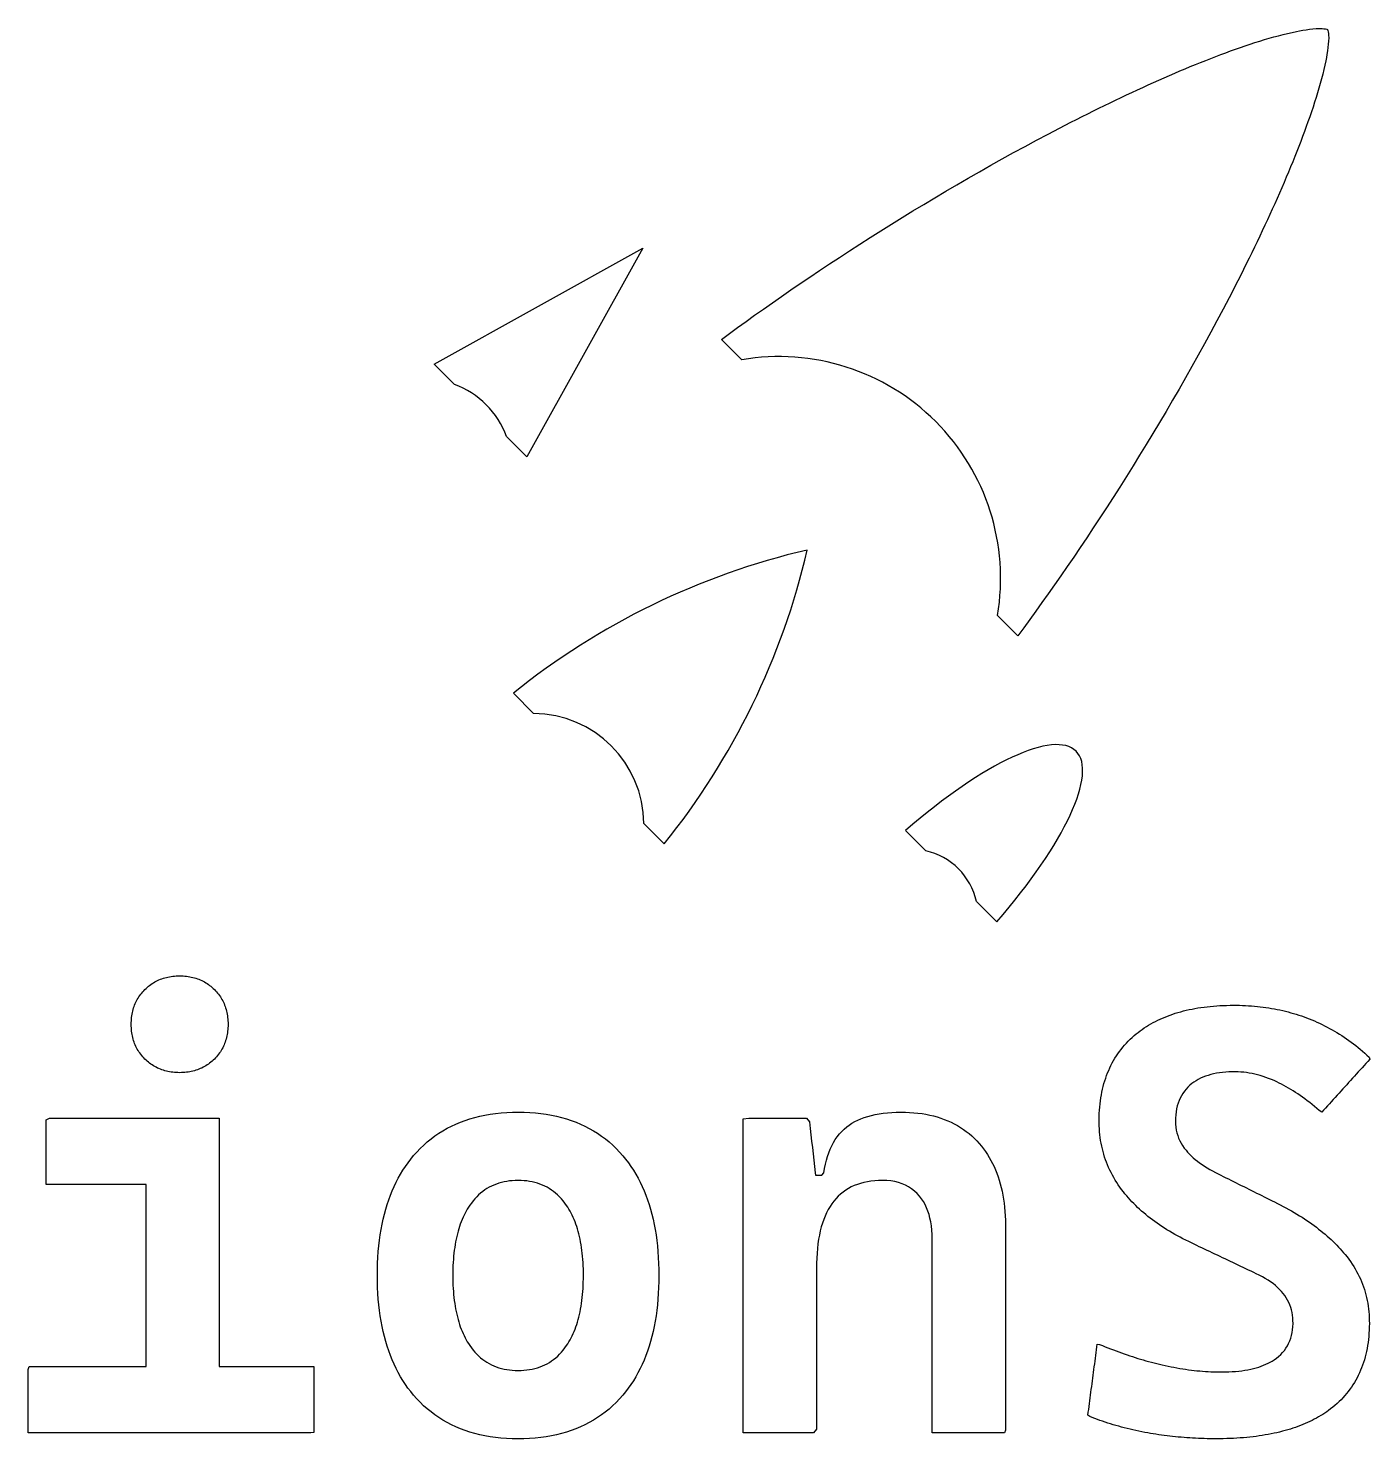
# Model space of a CAD drawing. Header units: millimetres. Extents: x 0 to 80, y 0 to 32.2.
# Drawn here: x 22.21 to 50.25, y 2.73 to 32.2 of the extents above; entities that cross this region are included whole.
import ezdxf

# ---------------------------------------------------------------- set-up
doc = ezdxf.new("R2010")
doc.units = ezdxf.units.MM
doc.layers.add('OUTLINE', color=7, linetype='Continuous')

msp = doc.modelspace()

# ---------------------------------------------------------------- linework, layer by layer
at = {"layer": 'OUTLINE'}
for p, q in [((30.694, 25.1855), (35.0584, 27.6102)), ((35.0584, 27.6102), (32.6338, 23.2458)), ((37.122, 25.2758), (36.6977, 25.7001)), ((31.1183, 24.7612), (30.694, 25.1855)), ((32.6338, 23.2458), (32.2095, 23.67)), ((42.8909, 19.5068), (42.4667, 19.9311)), ((32.7741, 17.8847), (32.3498, 18.3089)), ((35.4998, 15.1589), (35.0755, 15.5832)), ((40.968, 15.0142), (40.5437, 15.4385)), ((42.4513, 13.531), (42.027, 13.9552))]:
    msp.add_line(p, q, dxfattribs=at)
for points in [[(25.4485, 10.382), (25.4126, 10.3805), (25.3762, 10.38), (25.3397, 10.3805), (25.3039, 10.382), (25.2685, 10.3845), (25.2337, 10.3879), (25.1994, 10.3924), (25.1657, 10.3979), (25.1324, 10.4043), (25.0998, 10.4117), (25.0676, 10.4202), (25.0361, 10.4296), (25.005, 10.44), (24.9745, 10.4514), (24.9445, 10.4638), (24.9151, 10.4771), (24.8862, 10.4915), (24.8578, 10.5069), (24.83, 10.5232), (24.8027, 10.5406), (24.7759, 10.5589), (24.7497, 10.5782), (24.7241, 10.5985), (24.6989, 10.6198), (24.6743, 10.6421), (24.6503, 10.6654), (24.627, 10.6895), (24.6047, 10.7141), (24.5834, 10.7392), (24.563, 10.7649), (24.5437, 10.7911), (24.5254, 10.8178), (24.508, 10.8451), (24.4917, 10.8729), (24.4763, 10.9013), (24.4619, 10.9302), (24.4486, 10.9596), (24.4362, 10.9896), (24.4248, 11.0201), (24.4144, 11.0511), (24.405, 11.0827), (24.3965, 11.1149), (24.3891, 11.1475), (24.3826, 11.1807), (24.3772, 11.2145), (24.3727, 11.2488), (24.3693, 11.2836), (24.3668, 11.319), (24.3653, 11.3549), (24.3648, 11.3913), (24.3653, 11.4277), (24.3668, 11.4636), (24.3692, 11.499), (24.3727, 11.5338), (24.3772, 11.5681), (24.3826, 11.6019), (24.389, 11.6351), (24.3965, 11.6678), (24.4049, 11.6999), (24.4143, 11.7315), (24.4247, 11.7626), (24.4361, 11.7931), (24.4485, 11.823), (24.4619, 11.8525), (24.4762, 11.8814), (24.4916, 11.9098), (24.5079, 11.9376), (24.5253, 11.9649), (24.5436, 11.9916), (24.5629, 12.0178), (24.5832, 12.0435), (24.6045, 12.0686), (24.6268, 12.0932), (24.6501, 12.1173), (24.6742, 12.1405), (24.6988, 12.1628), (24.7239, 12.1841), (24.7496, 12.2044), (24.7758, 12.2238), (24.8025, 12.2421), (24.8298, 12.2594), (24.8577, 12.2758), (24.886, 12.2911), (24.9149, 12.3055), (24.9444, 12.3189), (24.9743, 12.3313), (25.0049, 12.3427), (25.0359, 12.3531), (25.0675, 12.3625), (25.0996, 12.3709), (25.1323, 12.3784), (25.1655, 12.3848), (25.1992, 12.3903), (25.2335, 12.3947), (25.2684, 12.3982), (25.3037, 12.4007), (25.3396, 12.4022), (25.376, 12.4027), (25.4125, 12.4022), (25.4484, 12.4007), (25.4838, 12.3982), (25.5186, 12.3947), (25.5529, 12.3903), (25.5866, 12.3848), (25.6198, 12.3784), (25.6525, 12.371), (25.6846, 12.3626), (25.7162, 12.3531), (25.7473, 12.3427), (25.7778, 12.3313), (25.8078, 12.319), (25.8372, 12.3056), (25.8661, 12.2912), (25.8945, 12.2759), (25.9223, 12.2595), (25.9496, 12.2422), (25.9764, 12.2239), (26.0026, 12.2045), (26.0282, 12.1842), (26.0534, 12.1629), (26.078, 12.1406), (26.102, 12.1173), (26.1253, 12.0933), (26.1476, 12.0687), (26.1689, 12.0436), (26.1892, 12.0179), (26.2085, 11.9917), (26.2269, 11.965), (26.2442, 11.9377), (26.2606, 11.9099), (26.2759, 11.8815), (26.2903, 11.8526), (26.3037, 11.8232), (26.3161, 11.7932), (26.3275, 11.7627), (26.3379, 11.7316), (26.3473, 11.7), (26.3557, 11.6679), (26.3631, 11.6352), (26.3696, 11.602), (26.375, 11.5683), (26.3795, 11.534), (26.383, 11.4992), (26.3854, 11.4638), (26.3869, 11.4279), (26.3874, 11.3914), (26.3869, 11.355), (26.3854, 11.3191), (26.383, 11.2837), (26.3795, 11.2489), (26.375, 11.2146), (26.3696, 11.1809), (26.3632, 11.1477), (26.3557, 11.115), (26.3473, 11.0829), (26.3379, 11.0513), (26.3275, 11.0202), (26.3161, 10.9897), (26.3037, 10.9597), (26.2903, 10.9303), (26.276, 10.9014), (26.2606, 10.873), (26.2442, 10.8452), (26.2269, 10.8179), (26.2086, 10.7912), (26.1892, 10.765), (26.1689, 10.7393), (26.1476, 10.7142), (26.1253, 10.6896), (26.102, 10.6655), (26.078, 10.6422), (26.0534, 10.6199), (26.0283, 10.5986), (26.0026, 10.5783), (25.9764, 10.559), (25.9497, 10.5406), (25.9224, 10.5233), (25.8946, 10.5069), (25.8662, 10.4915), (25.8373, 10.4772), (25.8079, 10.4638), (25.7779, 10.4514), (25.7474, 10.44), (25.7163, 10.4296), (25.6847, 10.4202), (25.6526, 10.4117), (25.6199, 10.4043), (25.5867, 10.3979), (25.553, 10.3924), (25.5187, 10.3879), (25.4839, 10.3845)], [(47.1839, 2.7314), (47.1103, 2.7303), (47.0358, 2.73), (46.9736, 2.7302), (46.9117, 2.7309), (46.85, 2.7319), (46.7885, 2.7334), (46.7272, 2.7353), (46.6662, 2.7377), (46.6054, 2.7405), (46.5448, 2.7437), (46.4844, 2.7473), (46.4243, 2.7513), (46.3644, 2.7558), (46.3047, 2.7607), (46.2452, 2.7661), (46.186, 2.7718), (46.127, 2.778), (46.0682, 2.7846), (46.0096, 2.7917), (45.9513, 2.7992), (45.8931, 2.807), (45.8352, 2.8154), (45.7776, 2.8241), (45.7201, 2.8333), (45.6629, 2.8429), (45.6059, 2.8529), (45.5435, 2.8644), (45.481, 2.8766), (45.4191, 2.8891), (45.3576, 2.9022), (45.2967, 2.9157), (45.2364, 2.9297), (45.1766, 2.9442), (45.1173, 2.9592), (45.0586, 2.9746), (45.0004, 2.9906), (44.9428, 3.0069), (44.8857, 3.0238), (44.8291, 3.0411), (44.7731, 3.059), (44.7177, 3.0773), (44.6627, 3.096), (44.6083, 3.1153), (44.5545, 3.135), (44.5012, 3.1552), (44.4484, 3.1758), (44.3962, 3.197), (44.3572, 3.2266), (44.365, 3.2859), (44.3728, 3.3453), (44.3806, 3.4046), (44.3884, 3.464), (44.3962, 3.5234), (44.404, 3.5827), (44.4118, 3.6421), (44.4197, 3.7014), (44.4275, 3.7608), (44.4353, 3.8201), (44.4431, 3.8795), (44.4509, 3.9388), (44.4587, 3.9982), (44.4665, 4.0576), (44.4744, 4.1169), (44.4822, 4.1763), (44.49, 4.2356), (44.4978, 4.295), (44.5056, 4.3543), (44.5134, 4.4137), (44.5212, 4.473), (44.529, 4.5324), (44.5369, 4.5918), (44.5447, 4.6511), (44.5525, 4.7105), (44.6009, 4.7017), (44.6586, 4.6776), (44.7162, 4.6541), (44.7738, 4.6311), (44.8312, 4.6085), (44.8885, 4.5865), (44.9458, 4.565), (45.003, 4.5439), (45.06, 4.5234), (45.117, 4.5034), (45.1739, 4.4838), (45.2307, 4.4648), (45.2874, 4.4463), (45.3441, 4.4282), (45.4006, 4.4107), (45.4571, 4.3937), (45.5134, 4.3772), (45.5697, 4.3611), (45.6259, 4.3456), (45.682, 4.3306), (45.738, 4.3161), (45.7939, 4.302), (45.8497, 4.2885), (45.9069, 4.2751), (45.9695, 4.2611), (46.0317, 4.2478), (46.0937, 4.2351), (46.1553, 4.2231), (46.2165, 4.2119), (46.2774, 4.2013), (46.338, 4.1914), (46.3982, 4.1823), (46.4581, 4.1738), (46.5177, 4.166), (46.5769, 4.1589), (46.6358, 4.1525), (46.6943, 4.1468), (46.7525, 4.1418), (46.8104, 4.1374), (46.8679, 4.1338), (46.9251, 4.1309), (46.9819, 4.1286), (47.0384, 4.1271), (47.0946, 4.1262), (47.1559, 4.1261), (47.2304, 4.1272), (47.303, 4.1296), (47.3737, 4.1334), (47.4426, 4.1386), (47.5095, 4.1451), (47.5746, 4.1531), (47.6377, 4.1624), (47.699, 4.173), (47.7584, 4.1851), (47.8159, 4.1985), (47.8715, 4.2133), (47.9252, 4.2294), (47.977, 4.2469), (48.027, 4.2658), (48.075, 4.2861), (48.1212, 4.3077), (48.1655, 4.3308), (48.2078, 4.3551), (48.2483, 4.3809), (48.2946, 4.4137), (48.3414, 4.4514), (48.3848, 4.4912), (48.4249, 4.5332), (48.4616, 4.5774), (48.4949, 4.6237), (48.5248, 4.6722), (48.5513, 4.7229), (48.5745, 4.7758), (48.5943, 4.8308), (48.6107, 4.888), (48.6237, 4.9474), (48.6333, 5.0089), (48.6396, 5.0726), (48.6425, 5.1385), (48.642, 5.2003), (48.6386, 5.258), (48.6321, 5.3145), (48.6226, 5.3697), (48.6102, 5.4237), (48.5947, 5.4764), (48.5762, 5.5278), (48.5547, 5.578), (48.5302, 5.6269), (48.5027, 5.6746), (48.4722, 5.721), (48.4386, 5.7662), (48.4021, 5.8101), (48.3626, 5.8527), (48.32, 5.8941), (48.2744, 5.9343), (48.2259, 5.9731), (48.1743, 6.0108), (48.1197, 6.0471), (48.0622, 6.0822), (48.0016, 6.1161), (47.938, 6.1487), (47.8743, 6.1789), (47.8202, 6.2046), (47.7661, 6.2303), (47.7121, 6.256), (47.658, 6.2817), (47.6039, 6.3074), (47.5498, 6.3331), (47.4958, 6.3588), (47.4417, 6.3845), (47.3876, 6.4102), (47.3335, 6.4359), (47.2795, 6.4616), (47.2254, 6.4873), (47.1713, 6.5129), (47.1172, 6.5386), (47.0632, 6.5643), (47.0091, 6.59), (46.955, 6.6157), (46.901, 6.6414), (46.8469, 6.6671), (46.7928, 6.6928), (46.7387, 6.7185), (46.6847, 6.7442), (46.6306, 6.7699), (46.5765, 6.7956), (46.5224, 6.8213), (46.4623, 6.8499), (46.4021, 6.8794), (46.3428, 6.9093), (46.2845, 6.9398), (46.227, 6.9706), (46.1706, 7.0019), (46.115, 7.0337), (46.0605, 7.0659), (46.0068, 7.0986), (45.9541, 7.1318), (45.9023, 7.1654), (45.8515, 7.1994), (45.8016, 7.2339), (45.7527, 7.2688), (45.7047, 7.3042), (45.6576, 7.3401), (45.6115, 7.3764), (45.5663, 7.4132), (45.5221, 7.4504), (45.4788, 7.4881), (45.4364, 7.5262), (45.395, 7.5648), (45.3545, 7.6038), (45.315, 7.6433), (45.2764, 7.6832), (45.2388, 7.7236), (45.202, 7.7645), (45.1663, 7.8058), (45.1314, 7.8475), (45.0976, 7.8897), (45.0611, 7.937), (45.0252, 7.9861), (44.9907, 8.0357), (44.9576, 8.0858), (44.926, 8.1365), (44.8958, 8.1877), (44.867, 8.2395), (44.8397, 8.2919), (44.8137, 8.3448), (44.7892, 8.3982), (44.7662, 8.4522), (44.7445, 8.5067), (44.7243, 8.5618), (44.7055, 8.6175), (44.6882, 8.6737), (44.6723, 8.7304), (44.6578, 8.7877), (44.6447, 8.8456), (44.6331, 8.904), (44.6228, 8.9629), (44.6141, 9.0224), (44.6067, 9.0825), (44.6008, 9.1431), (44.5963, 9.2042), (44.5932, 9.2659), (44.5916, 9.3282), (44.5914, 9.3931), (44.5925, 9.4615), (44.5949, 9.529), (44.5987, 9.5955), (44.6038, 9.6611), (44.6102, 9.7257), (44.6179, 9.7894), (44.627, 9.8522), (44.6374, 9.914), (44.6491, 9.9749), (44.6621, 10.0349), (44.6764, 10.0939), (44.6921, 10.152), (44.7091, 10.2091), (44.7274, 10.2653), (44.747, 10.3206), (44.7679, 10.3749), (44.7902, 10.4283), (44.8138, 10.4808), (44.8387, 10.5323), (44.8649, 10.5829), (44.8925, 10.6326), (44.9214, 10.6813), (44.9515, 10.7291), (44.9831, 10.7759), (45.0159, 10.8218), (45.0501, 10.8668), (45.0855, 10.9108), (45.1223, 10.9539), (45.1605, 10.9961), (45.1999, 11.0373), (45.2407, 11.0776), (45.2827, 11.117), (45.3262, 11.1554), (45.3662, 11.1891), (45.4072, 11.2218), (45.449, 11.2536), (45.4917, 11.2845), (45.5353, 11.3144), (45.5798, 11.3435), (45.6251, 11.3716), (45.6714, 11.3988), (45.7185, 11.4251), (45.7666, 11.4505), (45.8155, 11.4749), (45.8653, 11.4985), (45.916, 11.5211), (45.9675, 11.5428), (46.02, 11.5636), (46.0733, 11.5834), (46.1276, 11.6024), (46.1827, 11.6204), (46.2387, 11.6375), (46.2956, 11.6537), (46.3534, 11.669), (46.412, 11.6833), (46.4716, 11.6968), (46.532, 11.7093), (46.5934, 11.7209), (46.6556, 11.7316), (46.7187, 11.7413), (46.7827, 11.7502), (46.8475, 11.7581), (46.9133, 11.7651), (46.9799, 11.7712), (47.0475, 11.7764), (47.1159, 11.7806), (47.1852, 11.784), (47.2554, 11.7864), (47.3265, 11.7879), (47.3984, 11.7885), (47.4631, 11.7882), (47.5262, 11.7871), (47.589, 11.7852), (47.6513, 11.7826), (47.7133, 11.7792), (47.7749, 11.775), (47.8361, 11.77), (47.897, 11.7642), (47.9574, 11.7576), (48.0175, 11.7502), (48.0772, 11.7421), (48.1365, 11.7332), (48.1955, 11.7235), (48.254, 11.713), (48.3122, 11.7017), (48.37, 11.6896), (48.4275, 11.6768), (48.4845, 11.6631), (48.5412, 11.6487), (48.5975, 11.6335), (48.6534, 11.6175), (48.7089, 11.6007), (48.764, 11.5832), (48.8188, 11.5648), (48.8732, 11.5457), (48.9272, 11.5258), (48.9812, 11.5049), (49.0356, 11.4829), (49.0897, 11.4601), (49.1434, 11.4365), (49.1968, 11.412), (49.2497, 11.3867), (49.3024, 11.3605), (49.3546, 11.3335), (49.4065, 11.3057), (49.4581, 11.277), (49.5093, 11.2475), (49.5601, 11.2171), (49.6106, 11.186), (49.6607, 11.1539), (49.7104, 11.1211), (49.7598, 11.0874), (49.8088, 11.0528), (49.8575, 11.0175), (49.9058, 10.9813), (49.9538, 10.9442), (50.0014, 10.9063), (50.0486, 10.8676), (50.0955, 10.8281), (50.142, 10.7877), (50.1882, 10.7464), (50.234, 10.7044), (50.2468, 10.661), (50.2066, 10.6167), (50.1664, 10.5723), (50.1262, 10.528), (50.0859, 10.4836), (50.0457, 10.4392), (50.0055, 10.3949), (49.9653, 10.3505), (49.9251, 10.3062), (49.8849, 10.2618), (49.8447, 10.2175), (49.8045, 10.1731), (49.7642, 10.1288), (49.724, 10.0844), (49.6838, 10.0401), (49.6436, 9.9957), (49.6034, 9.9514), (49.5632, 9.907), (49.523, 9.8627), (49.4828, 9.8183), (49.4426, 9.774), (49.4023, 9.7296), (49.3621, 9.6853), (49.3219, 9.6409), (49.2817, 9.5965), (49.2415, 9.5522), (49.1917, 9.5895), (49.1412, 9.6326), (49.0909, 9.6745), (49.0407, 9.7153), (48.9907, 9.7549), (48.9409, 9.7933), (48.8912, 9.8306), (48.8416, 9.8667), (48.7923, 9.9016), (48.743, 9.9353), (48.694, 9.9679), (48.6451, 9.9993), (48.5963, 10.0295), (48.5477, 10.0586), (48.4993, 10.0865), (48.451, 10.1132), (48.4029, 10.1387), (48.3549, 10.1631), (48.3063, 10.1867), (48.2484, 10.2133), (48.1905, 10.238), (48.1326, 10.261), (48.0747, 10.2823), (48.0169, 10.3017), (47.9591, 10.3194), (47.9013, 10.3353), (47.8436, 10.3494), (47.7859, 10.3618), (47.7282, 10.3723), (47.6705, 10.3811), (47.6129, 10.3881), (47.5552, 10.3934), (47.4977, 10.3968), (47.4401, 10.3985), (47.3746, 10.3984), (47.3041, 10.3962), (47.2357, 10.392), (47.1693, 10.3858), (47.1049, 10.3775), (47.0425, 10.3672), (46.9821, 10.3549), (46.9238, 10.3405), (46.8674, 10.324), (46.8131, 10.3055), (46.7608, 10.285), (46.7106, 10.2625), (46.6623, 10.2379), (46.6161, 10.2112), (46.5719, 10.1825), (46.5297, 10.1518), (46.4874, 10.1171), (46.4455, 10.0782), (46.4068, 10.037), (46.3713, 9.9934), (46.3388, 9.9476), (46.3095, 9.8994), (46.2833, 9.849), (46.2602, 9.7962), (46.2402, 9.7411), (46.2233, 9.6837), (46.2096, 9.624), (46.199, 9.562), (46.1915, 9.4977), (46.1871, 9.4311), (46.1858, 9.3628), (46.1879, 9.3009), (46.1937, 9.2404), (46.203, 9.1813), (46.2159, 9.1235), (46.2323, 9.0671), (46.2524, 9.012), (46.276, 8.9583), (46.3033, 8.9059), (46.3341, 8.855), (46.3685, 8.8054), (46.4064, 8.7572), (46.4405, 8.718), (46.4768, 8.6793), (46.5154, 8.6413), (46.5561, 8.6039), (46.599, 8.567), (46.6441, 8.5308), (46.6914, 8.4951), (46.7409, 8.46), (46.7926, 8.4256), (46.8465, 8.3917), (46.9026, 8.3584), (46.9608, 8.3257), (47.0213, 8.2936), (47.0777, 8.2653), (47.1313, 8.2386), (47.1849, 8.2119), (47.2385, 8.1853), (47.2921, 8.1586), (47.3457, 8.1319), (47.3993, 8.1053), (47.4529, 8.0786), (47.5065, 8.0519), (47.5601, 8.0252), (47.6137, 7.9986), (47.6673, 7.9719), (47.7209, 7.9452), (47.7745, 7.9186), (47.8281, 7.8919), (47.8817, 7.8652), (47.9353, 7.8386), (47.9889, 7.8119), (48.0425, 7.7852), (48.0961, 7.7585), (48.1497, 7.7319), (48.2033, 7.7052), (48.2569, 7.6785), (48.3156, 7.6492), (48.3766, 7.618), (48.4367, 7.5865), (48.4958, 7.5547), (48.554, 7.5226), (48.6112, 7.4901), (48.6675, 7.4574), (48.7228, 7.4243), (48.7772, 7.391), (48.8306, 7.3573), (48.8831, 7.3233), (48.9346, 7.289), (48.9851, 7.2543), (49.0348, 7.2194), (49.0834, 7.1842), (49.1312, 7.1486), (49.178, 7.1127), (49.2238, 7.0766), (49.2687, 7.0401), (49.3126, 7.0033), (49.3556, 6.9661), (49.3976, 6.9287), (49.4387, 6.891), (49.4788, 6.8529), (49.518, 6.8145), (49.5563, 6.7759), (49.5936, 6.7369), (49.6299, 6.6976), (49.6653, 6.6579), (49.6997, 6.618), (49.7335, 6.5774), (49.772, 6.5292), (49.8089, 6.4804), (49.8442, 6.431), (49.8781, 6.381), (49.9104, 6.3305), (49.9412, 6.2794), (49.9705, 6.2278), (49.9982, 6.1756), (50.0245, 6.1228), (50.0492, 6.0694), (50.0724, 6.0155), (50.094, 5.961), (50.1142, 5.9059), (50.1328, 5.8503), (50.1499, 5.7941), (50.1654, 5.7373), (50.1795, 5.6799), (50.192, 5.622), (50.203, 5.5635), (50.2124, 5.5045), (50.2204, 5.4449), (50.2268, 5.3847), (50.2317, 5.3239), (50.2351, 5.2625), (50.2369, 5.2006), (50.2373, 5.1364), (50.2362, 5.0683), (50.2337, 5.0011), (50.2299, 4.9348), (50.2247, 4.8695), (50.2181, 4.8052), (50.2101, 4.7418), (50.2007, 4.6793), (50.19, 4.6178), (50.1779, 4.5573), (50.1644, 4.4977), (50.1495, 4.4391), (50.1333, 4.3815), (50.1156, 4.3248), (50.0966, 4.269), (50.0762, 4.2142), (50.0544, 4.1604), (50.0313, 4.1075), (50.0067, 4.0555), (49.9808, 4.0046), (49.9535, 3.9545), (49.9249, 3.9055), (49.8948, 3.8573), (49.8634, 3.8102), (49.8306, 3.764), (49.7964, 3.7187), (49.7608, 3.6744), (49.7239, 3.6311), (49.6855, 3.5887), (49.6458, 3.5473), (49.6047, 3.5068), (49.5623, 3.4673), (49.5184, 3.4287), (49.4732, 3.3911), (49.4266, 3.3544), (49.3864, 3.3244), (49.3462, 3.2957), (49.3052, 3.2678), (49.2634, 3.2406), (49.2206, 3.214), (49.177, 3.1882), (49.1326, 3.1631), (49.0873, 3.1387), (49.0411, 3.115), (48.9941, 3.0921), (48.9462, 3.0698), (48.8975, 3.0482), (48.8479, 3.0274), (48.7974, 3.0072), (48.7461, 2.9878), (48.6939, 2.969), (48.6409, 2.951), (48.587, 2.9337), (48.5322, 2.917), (48.4766, 2.9011), (48.4202, 2.8859), (48.3628, 2.8714), (48.3046, 2.8576), (48.2456, 2.8446), (48.1857, 2.8322), (48.1249, 2.8205), (48.0633, 2.8096), (48.0008, 2.7993), (47.9374, 2.7898), (47.8732, 2.7809), (47.8082, 2.7728), (47.7423, 2.7654), (47.6755, 2.7586), (47.6078, 2.7526), (47.5393, 2.7473), (47.47, 2.7427), (47.3997, 2.7388), (47.3287, 2.7357), (47.2567, 2.7332)], [(32.5712, 2.7317), (32.4492, 2.73), (32.3276, 2.7317), (32.2084, 2.7369), (32.0916, 2.7456), (31.9772, 2.7577), (31.8653, 2.7732), (31.7557, 2.7922), (31.6486, 2.8147), (31.5439, 2.8406), (31.4416, 2.87), (31.3417, 2.9029), (31.2442, 2.9392), (31.1491, 2.9789), (31.0565, 3.0222), (30.9662, 3.0688), (30.8784, 3.119), (30.793, 3.1726), (30.71, 3.2296), (30.6294, 3.2901), (30.5512, 3.3541), (30.4754, 3.4215), (30.4021, 3.4924), (30.3312, 3.5667), (30.2644, 3.6424), (30.2051, 3.7149), (30.1482, 3.7897), (30.0937, 3.8668), (30.0417, 3.9463), (29.992, 4.028), (29.9448, 4.112), (29.9, 4.1983), (29.8577, 4.2869), (29.8177, 4.3778), (29.7802, 4.471), (29.7451, 4.5665), (29.7124, 4.6643), (29.6822, 4.7644), (29.6544, 4.8668), (29.629, 4.9714), (29.606, 5.0784), (29.5854, 5.1877), (29.5673, 5.2993), (29.5516, 5.4131), (29.5383, 5.5293), (29.5274, 5.6478), (29.519, 5.7685), (29.513, 5.8916), (29.5094, 6.0169), (29.5082, 6.1446), (29.5095, 6.2725), (29.5131, 6.3981), (29.5192, 6.5213), (29.5277, 6.6422), (29.5386, 6.7609), (29.552, 6.8772), (29.5677, 6.9911), (29.5859, 7.1028), (29.6065, 7.2121), (29.6295, 7.3191), (29.6549, 7.4238), (29.6827, 7.5262), (29.713, 7.6263), (29.7457, 7.724), (29.7808, 7.8194), (29.8183, 7.9125), (29.8582, 8.0033), (29.9005, 8.0917), (29.9453, 8.1778), (29.9925, 8.2616), (30.0421, 8.3431), (30.0941, 8.4223), (30.1485, 8.4991), (30.2054, 8.5737), (30.2646, 8.6459), (30.3314, 8.7213), (30.4024, 8.7954), (30.4758, 8.8661), (30.5516, 8.9333), (30.6298, 8.997), (30.7105, 9.0574), (30.7936, 9.1142), (30.8791, 9.1676), (30.967, 9.2176), (31.0573, 9.2641), (31.15, 9.3072), (31.2452, 9.3468), (31.3428, 9.383), (31.4427, 9.4157), (31.5452, 9.4449), (31.65, 9.4707), (31.7572, 9.4931), (31.8669, 9.512), (31.9789, 9.5275), (32.0934, 9.5395), (32.2103, 9.5481), (32.3296, 9.5532), (32.4514, 9.5548), (32.5734, 9.5531), (32.693, 9.5478), (32.8101, 9.5392), (32.9248, 9.5271), (33.037, 9.5115), (33.1468, 9.4925), (33.2541, 9.4701), (33.359, 9.4442), (33.4614, 9.4149), (33.5614, 9.3822), (33.659, 9.346), (33.7541, 9.3064), (33.8468, 9.2633), (33.937, 9.2168), (34.0248, 9.1668), (34.1101, 9.1134), (34.193, 9.0566), (34.2734, 8.9963), (34.3514, 8.9326), (34.4269, 8.8655), (34.5, 8.7949), (34.5707, 8.7208), (34.637, 8.6455), (34.6961, 8.5732), (34.7527, 8.4986), (34.8069, 8.4217), (34.8587, 8.3425), (34.9081, 8.261), (34.9551, 8.1771), (34.9997, 8.0909), (35.0419, 8.0024), (35.0816, 7.9116), (35.119, 7.8184), (35.1539, 7.7229), (35.1865, 7.6251), (35.2166, 7.525), (35.2443, 7.4225), (35.2696, 7.3178), (35.2925, 7.2107), (35.313, 7.1013), (35.331, 6.9895), (35.3467, 6.8755), (35.3599, 6.7591), (35.3708, 6.6404), (35.3792, 6.5193), (35.3852, 6.396), (35.3888, 6.2703), (35.3901, 6.1423), (35.3888, 6.0146), (35.3852, 5.8892), (35.3792, 5.7662), (35.3707, 5.6454), (35.3598, 5.5269), (35.3466, 5.4108), (35.3308, 5.2969), (35.3127, 5.1853), (35.2922, 5.076), (35.2692, 4.969), (35.2439, 4.8644), (35.2161, 4.762), (35.1859, 4.6619), (35.1533, 4.5641), (35.1182, 4.4686), (35.0808, 4.3755), (35.0409, 4.2846), (34.9987, 4.196), (34.954, 4.1097), (34.9069, 4.0257), (34.8573, 3.944), (34.8054, 3.8646), (34.751, 3.7875), (34.6943, 3.7127), (34.6351, 3.6402), (34.5684, 3.5645), (34.4977, 3.4904), (34.4246, 3.4197), (34.349, 3.3524), (34.271, 3.2886), (34.1906, 3.2283), (34.1077, 3.1714), (34.0224, 3.1179), (33.9346, 3.0679), (33.8444, 3.0214), (33.7517, 2.9783), (33.6566, 2.9386), (33.559, 2.9024), (33.459, 2.8697), (33.3566, 2.8403), (33.2517, 2.8145), (33.1444, 2.7921), (33.0347, 2.7731), (32.9225, 2.7576), (32.8078, 2.7455), (32.6907, 2.7369)], [(38.6847, 6.0092), (38.6847, 5.8752), (38.6847, 5.7413), (38.6847, 5.6074), (38.6847, 5.4734), (38.6847, 5.3395), (38.6847, 5.2056), (38.6847, 5.0717), (38.6847, 4.9377), (38.6847, 4.8038), (38.6847, 4.6699), (38.6847, 4.5359), (38.6847, 4.402), (38.6847, 4.2681), (38.6847, 4.1341), (38.6847, 4.0002), (38.6847, 3.8663), (38.6847, 3.7323), (38.6847, 3.5984), (38.6847, 3.4645), (38.6847, 3.3305), (38.6847, 3.1966), (38.6847, 3.0627), (38.6847, 2.9287), (38.6254, 2.8541), (38.4914, 2.8541), (38.3575, 2.8541), (38.2236, 2.8541), (38.0896, 2.8541), (37.9557, 2.8541), (37.8218, 2.8541), (37.6878, 2.8541), (37.5539, 2.8541), (37.42, 2.8541), (37.286, 2.8541), (37.1521, 2.8541), (37.1521, 2.988), (37.1521, 3.122), (37.1521, 3.2559), (37.1521, 3.3898), (37.1521, 3.5237), (37.1521, 3.6577), (37.1521, 3.7916), (37.1521, 3.9255), (37.1521, 4.0595), (37.1521, 4.1934), (37.1521, 4.3273), (37.1521, 4.4613), (37.1521, 4.5952), (37.1521, 4.7291), (37.1521, 4.8631), (37.1521, 4.997), (37.1521, 5.1309), (37.1521, 5.2649), (37.1521, 5.3988), (37.1521, 5.5327), (37.1521, 5.6667), (37.1521, 5.8006), (37.1521, 5.9345), (37.1521, 6.0685), (37.1521, 6.2024), (37.1521, 6.3363), (37.1521, 6.4703), (37.1521, 6.6042), (37.1521, 6.7381), (37.1521, 6.8721), (37.1521, 7.006), (37.1521, 7.1399), (37.1521, 7.2739), (37.1521, 7.4078), (37.1521, 7.5417), (37.1521, 7.6757), (37.1521, 7.8096), (37.1521, 7.9435), (37.1521, 8.0775), (37.1521, 8.2114), (37.1521, 8.3453), (37.1521, 8.4792), (37.1521, 8.6132), (37.1521, 8.7471), (37.1521, 8.881), (37.1521, 9.015), (37.1521, 9.1489), (37.1521, 9.2828), (37.1521, 9.4168), (37.2721, 9.4307), (37.406, 9.4307), (37.5399, 9.4307), (37.6739, 9.4307), (37.8078, 9.4307), (37.9417, 9.4307), (38.0757, 9.4307), (38.2096, 9.4307), (38.3435, 9.4307), (38.4775, 9.4307), (38.5386, 9.3494), (38.5534, 9.2163), (38.5683, 9.0831), (38.5832, 8.95), (38.598, 8.8169), (38.6129, 8.6838), (38.6277, 8.5507), (38.6426, 8.4176), (38.6575, 8.2845), (38.6625, 8.2396), (38.7166, 8.2396), (38.796, 8.2396), (38.8395, 8.2887), (38.8533, 8.3793), (38.8703, 8.4665), (38.8904, 8.5504), (38.9136, 8.6308), (38.94, 8.7078), (38.9695, 8.7814), (39.0022, 8.8517), (39.038, 8.9185), (39.0769, 8.9819), (39.119, 9.042), (39.1643, 9.0986), (39.2127, 9.1519), (39.2642, 9.2017), (39.3169, 9.2465), (39.3701, 9.2862), (39.4264, 9.3231), (39.4859, 9.3573), (39.5486, 9.3887), (39.6145, 9.4175), (39.6836, 9.4435), (39.7559, 9.4668), (39.8314, 9.4873), (39.91, 9.5051), (39.9919, 9.5202), (40.077, 9.5326), (40.1652, 9.5423), (40.2567, 9.5492), (40.3513, 9.5534), (40.4492, 9.5548), (40.5412, 9.5537), (40.631, 9.55), (40.719, 9.5439), (40.8051, 9.5352), (40.8894, 9.5241), (40.9718, 9.5105), (41.0523, 9.4943), (41.131, 9.4757), (41.2078, 9.4546), (41.2828, 9.431), (41.3559, 9.4049), (41.4272, 9.3763), (41.4965, 9.3452), (41.5641, 9.3116), (41.6297, 9.2755), (41.6935, 9.2369), (41.7555, 9.1959), (41.8156, 9.1523), (41.8738, 9.1062), (41.9302, 9.0577), (41.9847, 9.0066), (42.0373, 8.9531), (42.0866, 8.8988), (42.132, 8.8448), (42.1754, 8.789), (42.2169, 8.7314), (42.2564, 8.6721), (42.2939, 8.6109), (42.3296, 8.548), (42.3632, 8.4833), (42.3949, 8.4169), (42.4247, 8.3486), (42.4525, 8.2786), (42.4783, 8.2067), (42.5022, 8.1331), (42.5242, 8.0577), (42.5442, 7.9806), (42.5622, 7.9016), (42.5783, 7.8209), (42.5925, 7.7384), (42.6047, 7.6541), (42.6149, 7.568), (42.6232, 7.4801), (42.6295, 7.3905), (42.6339, 7.2991), (42.6363, 7.2059), (42.6369, 7.115), (42.6369, 7.0356), (42.6369, 6.9563), (42.6369, 6.8769), (42.6369, 6.7975), (42.6369, 6.7182), (42.6369, 6.6388), (42.6369, 6.5595), (42.6369, 6.4801), (42.6369, 6.4007), (42.6369, 6.3214), (42.6369, 6.242), (42.6369, 6.1627), (42.6369, 6.0833), (42.6369, 6.0039), (42.6369, 5.9246), (42.6369, 5.8452), (42.6369, 5.7658), (42.6369, 5.6865), (42.6369, 5.6071), (42.6369, 5.5278), (42.6369, 5.4484), (42.6369, 5.369), (42.6369, 5.2897), (42.6369, 5.2103), (42.6369, 5.1309), (42.6369, 5.0516), (42.6369, 4.9722), (42.6369, 4.8929), (42.6369, 4.8135), (42.6369, 4.7341), (42.6369, 4.6548), (42.6369, 4.5754), (42.6369, 4.496), (42.6369, 4.4167), (42.6369, 4.3373), (42.6369, 4.258), (42.6369, 4.1786), (42.6369, 4.0992), (42.6369, 4.0199), (42.6369, 3.9405), (42.6369, 3.8611), (42.6369, 3.7818), (42.6369, 3.7024), (42.6369, 3.6231), (42.6369, 3.5437), (42.6369, 3.4643), (42.6369, 3.385), (42.6369, 3.3056), (42.6369, 3.2262), (42.6369, 3.1469), (42.6369, 3.0675), (42.6369, 2.9882), (42.6369, 2.9088), (42.6122, 2.8541), (42.5329, 2.8541), (42.4535, 2.8541), (42.3741, 2.8541), (42.2948, 2.8541), (42.2154, 2.8541), (42.1361, 2.8541), (42.0567, 2.8541), (41.9773, 2.8541), (41.898, 2.8541), (41.8186, 2.8541), (41.7392, 2.8541), (41.6599, 2.8541), (41.5805, 2.8541), (41.5012, 2.8541), (41.4218, 2.8541), (41.3424, 2.8541), (41.2631, 2.8541), (41.1837, 2.8541), (41.1043, 2.8541), (41.1043, 2.9334), (41.1043, 3.0128), (41.1043, 3.0922), (41.1043, 3.1715), (41.1043, 3.2509), (41.1043, 3.3303), (41.1043, 3.4096), (41.1043, 3.489), (41.1043, 3.5683), (41.1043, 3.6477), (41.1043, 3.7271), (41.1043, 3.8064), (41.1043, 3.8858), (41.1043, 3.9652), (41.1043, 4.0445), (41.1043, 4.1239), (41.1043, 4.2032), (41.1043, 4.2826), (41.1043, 4.362), (41.1043, 4.4413), (41.1043, 4.5207), (41.1043, 4.6001), (41.1043, 4.6794), (41.1043, 4.7588), (41.1043, 4.8381), (41.1043, 4.9175), (41.1043, 4.9969), (41.1043, 5.0762), (41.1043, 5.1556), (41.1043, 5.235), (41.1043, 5.3143), (41.1043, 5.3937), (41.1043, 5.473), (41.1043, 5.5524), (41.1043, 5.6318), (41.1043, 5.7111), (41.1043, 5.7905), (41.1043, 5.8699), (41.1043, 5.9492), (41.1043, 6.0286), (41.1043, 6.1079), (41.1043, 6.1873), (41.1043, 6.2667), (41.1043, 6.346), (41.1043, 6.4254), (41.1043, 6.5048), (41.1043, 6.5841), (41.1043, 6.6635), (41.1043, 6.7428), (41.1043, 6.8222), (41.1043, 6.9047), (41.1018, 6.9989), (41.0958, 7.0895), (41.0861, 7.1765), (41.0729, 7.26), (41.056, 7.3398), (41.0356, 7.416), (41.0116, 7.4886), (40.984, 7.5577), (40.9527, 7.6231), (40.9179, 7.685), (40.8795, 7.7432), (40.8375, 7.7978), (40.7868, 7.8542), (40.7314, 7.9062), (40.6723, 7.9526), (40.6094, 7.9936), (40.5427, 8.0292), (40.4722, 8.0593), (40.398, 8.0839), (40.32, 8.1031), (40.2382, 8.1168), (40.1526, 8.1251), (40.0633, 8.1279), (39.9806, 8.1262), (39.9006, 8.1212), (39.8231, 8.1128), (39.7482, 8.101), (39.6758, 8.0859), (39.606, 8.0673), (39.5387, 8.0454), (39.474, 8.0202), (39.4118, 7.9915), (39.3522, 7.9595), (39.2951, 7.924), (39.2406, 7.8852), (39.1886, 7.8431), (39.1392, 7.7975), (39.0923, 7.7486), (39.048, 7.6963), (39.0062, 7.6406), (38.967, 7.5815), (38.9303, 7.5191), (38.8962, 7.4533), (38.8646, 7.3841), (38.8356, 7.3115), (38.8091, 7.2356), (38.7852, 7.1563), (38.7638, 7.0736), (38.745, 6.9875), (38.7287, 6.898), (38.715, 6.8052), (38.7039, 6.709), (38.6952, 6.6094), (38.6892, 6.5064), (38.6856, 6.4001), (38.6847, 6.3698), (38.6847, 6.277), (38.6847, 6.1431)], [(26.2014, 9.2221), (26.2014, 9.1178), (26.2014, 9.0585), (26.2014, 9.0135), (26.2014, 8.9092), (26.2014, 8.8974), (26.2014, 8.8049), (26.2014, 8.7364), (26.2014, 8.7005), (26.2014, 8.5962), (26.2014, 8.5753), (26.2014, 8.4919), (26.2014, 8.4143), (26.2014, 8.3876), (26.2014, 8.2833), (26.2014, 8.2532), (26.2014, 8.179), (26.2014, 8.0921), (26.2014, 8.0747), (26.2014, 7.9311), (26.2014, 7.77), (26.2014, 7.609), (26.2014, 7.4479), (26.2014, 7.2869), (26.2014, 7.1258), (26.2014, 6.9648), (26.2014, 6.8037), (26.2014, 6.6426), (26.2014, 6.4816), (26.2014, 6.3205), (26.2014, 6.1595), (26.2014, 5.9984), (26.2014, 5.8374), (26.2014, 5.6763), (26.2014, 5.5153), (26.2014, 5.3542), (26.2014, 5.1931), (26.2014, 5.0321), (26.2014, 4.871), (26.2014, 4.71), (26.2014, 4.5489), (26.2014, 4.3879), (26.2014, 4.2439), (26.2157, 4.2439), (26.2885, 4.2439), (26.3612, 4.2439), (26.434, 4.2439), (26.5068, 4.2439), (26.5796, 4.2439), (26.6523, 4.2439), (26.7251, 4.2439), (26.7979, 4.2439), (26.8706, 4.2439), (26.9434, 4.2439), (27.0162, 4.2439), (27.089, 4.2439), (27.1617, 4.2439), (27.2345, 4.2439), (27.3073, 4.2439), (27.3801, 4.2439), (27.4528, 4.2439), (27.5256, 4.2439), (27.5984, 4.2439), (27.6711, 4.2439), (27.7439, 4.2439), (27.8167, 4.2439), (27.8895, 4.2439), (27.9622, 4.2439), (28.035, 4.2439), (28.1078, 4.2439), (28.1805, 4.2439), (28.1805, 4.1711), (28.1805, 4.0983), (28.1805, 4.0256), (28.1805, 3.9528), (28.1805, 3.88), (28.1805, 3.8072), (28.1805, 3.7345), (28.1805, 3.6617), (28.1805, 3.5889), (28.1805, 3.5162), (28.1805, 3.4434), (28.1805, 3.3706), (28.1805, 3.2978), (28.1805, 3.2251), (28.1805, 3.1523), (28.1805, 3.0795), (28.1805, 3.0067), (28.1805, 2.934), (28.1805, 2.8612), (28.1149, 2.8541), (28.0421, 2.8541), (27.9693, 2.8541), (27.8966, 2.8541), (27.8238, 2.8541), (27.751, 2.8541), (27.6783, 2.8541), (27.6055, 2.8541), (27.5327, 2.8541), (27.4599, 2.8541), (27.3872, 2.8541), (27.3144, 2.8541), (27.2416, 2.8541), (27.1689, 2.8541), (27.0961, 2.8541), (27.0233, 2.8541), (26.9505, 2.8541), (26.8778, 2.8541), (26.805, 2.8541), (26.7322, 2.8541), (26.6594, 2.8541), (26.5867, 2.8541), (26.5139, 2.8541), (26.4411, 2.8541), (26.3684, 2.8541), (26.2956, 2.8541), (26.2228, 2.8541), (26.15, 2.8541), (26.1246, 2.8541), (26.0773, 2.8541), (25.9635, 2.8541), (25.8025, 2.8541), (25.6414, 2.8541), (25.4804, 2.8541), (25.3193, 2.8541), (25.1583, 2.8541), (24.9972, 2.8541), (24.8361, 2.8541), (24.7804, 2.8541), (24.6975, 2.8541), (24.6751, 2.8541), (24.6147, 2.8541), (24.5318, 2.8541), (24.449, 2.8541), (24.3661, 2.8541), (24.2832, 2.8541), (24.2004, 2.8541), (24.1175, 2.8541), (24.0347, 2.8541), (23.9518, 2.8541), (23.869, 2.8541), (23.7861, 2.8541), (23.7032, 2.8541), (23.6204, 2.8541), (23.5375, 2.8541), (23.4547, 2.8541), (23.3718, 2.8541), (23.2889, 2.8541), (23.2061, 2.8541), (23.1232, 2.8541), (23.0404, 2.8541), (22.9575, 2.8541), (22.8747, 2.8541), (22.7918, 2.8541), (22.7089, 2.8541), (22.6261, 2.8541), (22.5432, 2.8541), (22.4604, 2.8541), (22.3775, 2.8541), (22.2947, 2.8541), (22.2118, 2.8541), (22.2118, 2.9369), (22.2118, 3.0198), (22.2118, 3.1027), (22.2118, 3.1855), (22.2118, 3.2684), (22.2118, 3.3512), (22.2118, 3.4341), (22.2118, 3.5169), (22.2118, 3.5998), (22.2118, 3.6827), (22.2118, 3.7655), (22.2118, 3.8484), (22.2118, 3.9312), (22.2118, 4.0141), (22.2118, 4.097), (22.2118, 4.1798), (22.2306, 4.2439), (22.3134, 4.2439), (22.3963, 4.2439), (22.4792, 4.2439), (22.562, 4.2439), (22.6449, 4.2439), (22.7277, 4.2439), (22.8106, 4.2439), (22.8935, 4.2439), (22.9763, 4.2439), (23.0592, 4.2439), (23.142, 4.2439), (23.2249, 4.2439), (23.3077, 4.2439), (23.3906, 4.2439), (23.4735, 4.2439), (23.5563, 4.2439), (23.6392, 4.2439), (23.722, 4.2439), (23.8049, 4.2439), (23.8877, 4.2439), (23.9706, 4.2439), (24.0535, 4.2439), (24.1363, 4.2439), (24.2192, 4.2439), (24.302, 4.2439), (24.3849, 4.2439), (24.4678, 4.2439), (24.5506, 4.2439), (24.6335, 4.2439), (24.6751, 4.2439), (24.6751, 4.3036), (24.6751, 4.4646), (24.6751, 4.6257), (24.6751, 4.7868), (24.6751, 4.9478), (24.6751, 5.1089), (24.6751, 5.2699), (24.6751, 5.431), (24.6751, 5.592), (24.6751, 5.7531), (24.6751, 5.9141), (24.6751, 6.0752), (24.6751, 6.2363), (24.6751, 6.3973), (24.6751, 6.5584), (24.6751, 6.7194), (24.6751, 6.8805), (24.6751, 7.0415), (24.6751, 7.2026), (24.6751, 7.3636), (24.6751, 7.5247), (24.6751, 7.6857), (24.6751, 7.8468), (24.6751, 8.0079), (24.6751, 8.041), (24.6704, 8.041), (24.566, 8.041), (24.4617, 8.041), (24.3574, 8.041), (24.2531, 8.041), (24.1488, 8.041), (24.0445, 8.041), (23.9402, 8.041), (23.8358, 8.041), (23.7315, 8.041), (23.6272, 8.041), (23.5229, 8.041), (23.4186, 8.041), (23.3143, 8.041), (23.21, 8.041), (23.1056, 8.041), (23.0013, 8.041), (22.897, 8.041), (22.7927, 8.041), (22.6884, 8.041), (22.5841, 8.041), (22.5841, 8.1453), (22.5841, 8.2496), (22.5841, 8.3539), (22.5841, 8.4582), (22.5841, 8.5625), (22.5841, 8.6668), (22.5841, 8.7712), (22.5841, 8.8755), (22.5841, 8.9798), (22.5841, 9.0841), (22.5841, 9.1884), (22.5841, 9.2927), (22.5841, 9.397), (22.6547, 9.4307), (22.759, 9.4307), (22.8633, 9.4307), (22.9676, 9.4307), (23.0719, 9.4307), (23.1763, 9.4307), (23.2806, 9.4307), (23.3849, 9.4307), (23.4892, 9.4307), (23.5935, 9.4307), (23.6978, 9.4307), (23.8021, 9.4307), (23.9065, 9.4307), (24.0108, 9.4307), (24.1151, 9.4307), (24.2194, 9.4307), (24.3237, 9.4307), (24.428, 9.4307), (24.5323, 9.4307), (24.6367, 9.4307), (24.741, 9.4307), (24.8453, 9.4307), (24.9496, 9.4307), (25.0539, 9.4307), (25.1582, 9.4307), (25.2625, 9.4307), (25.3668, 9.4307), (25.4712, 9.4307), (25.5755, 9.4307), (25.6798, 9.4307), (25.7841, 9.4307), (25.8884, 9.4307), (25.9927, 9.4307), (26.097, 9.4307), (26.2014, 9.4307), (26.2014, 9.3264)], [(32.3876, 4.1582), (32.4492, 4.157), (32.5112, 4.1581), (32.5719, 4.1617), (32.6312, 4.1676), (32.6891, 4.1758), (32.7456, 4.1864), (32.8007, 4.1994), (32.8544, 4.2147), (32.9068, 4.2324), (32.9578, 4.2524), (33.0074, 4.2748), (33.0556, 4.2996), (33.1024, 4.3267), (33.1478, 4.3562), (33.1919, 4.388), (33.2346, 4.4222), (33.2759, 4.4587), (33.3158, 4.4976), (33.3543, 4.5389), (33.3915, 4.5825), (33.4272, 4.6285), (33.4613, 4.6764), (33.487, 4.7154), (33.5116, 4.7555), (33.5353, 4.7967), (33.5581, 4.8392), (33.5799, 4.8829), (33.6007, 4.9277), (33.6205, 4.9737), (33.6394, 5.0209), (33.6573, 5.0692), (33.6742, 5.1188), (33.6902, 5.1695), (33.7052, 5.2214), (33.7192, 5.2744), (33.7323, 5.3287), (33.7444, 5.3841), (33.7555, 5.4407), (33.7657, 5.4985), (33.7749, 5.5575), (33.7831, 5.6176), (33.7904, 5.679), (33.7967, 5.7415), (33.802, 5.8051), (33.8064, 5.87), (33.8098, 5.936), (33.8122, 6.0033), (33.8137, 6.0717), (33.8142, 6.1412), (33.8137, 6.2111), (33.8123, 6.2798), (33.8099, 6.3473), (33.8065, 6.4135), (33.8022, 6.4786), (33.7968, 6.5425), (33.7906, 6.6052), (33.7833, 6.6667), (33.7751, 6.727), (33.7659, 6.7861), (33.7557, 6.844), (33.7446, 6.9007), (33.7325, 6.9562), (33.7194, 7.0105), (33.7054, 7.0636), (33.6904, 7.1155), (33.6744, 7.1662), (33.6574, 7.2157), (33.6395, 7.264), (33.6206, 7.3111), (33.6007, 7.357), (33.5799, 7.4018), (33.5581, 7.4453), (33.5353, 7.4876), (33.5116, 7.5287), (33.4869, 7.5687), (33.4612, 7.6074), (33.4277, 7.6543), (33.3916, 7.7004), (33.3543, 7.7442), (33.3155, 7.7856), (33.2755, 7.8246), (33.234, 7.8613), (33.1912, 7.8956), (33.1471, 7.9276), (33.1016, 7.9571), (33.0548, 7.9844), (33.0066, 8.0092), (32.9571, 8.0317), (32.9062, 8.0519), (32.8539, 8.0696), (32.8003, 8.0851), (32.7454, 8.0981), (32.6891, 8.1088), (32.6315, 8.1171), (32.5725, 8.1231), (32.5121, 8.1266), (32.4504, 8.1279), (32.3886, 8.1267), (32.3282, 8.1232), (32.2692, 8.1174), (32.2115, 8.1091), (32.1551, 8.0986), (32.1001, 8.0856), (32.0465, 8.0703), (31.9942, 8.0526), (31.9432, 8.0326), (31.8936, 8.0102), (31.8454, 7.9854), (31.7985, 7.9582), (31.753, 7.9288), (31.7088, 7.8969), (31.666, 7.8627), (31.6245, 7.8261), (31.5844, 7.7871), (31.5456, 7.7458), (31.5082, 7.7021), (31.4721, 7.6561), (31.4382, 7.6089), (31.4125, 7.5702), (31.3878, 7.5303), (31.364, 7.4892), (31.3412, 7.447), (31.3193, 7.4035), (31.2985, 7.3588), (31.2786, 7.3129), (31.2596, 7.2659), (31.2417, 7.2176), (31.2247, 7.1681), (31.2087, 7.1175), (31.1936, 7.0656), (31.1795, 7.0125), (31.1664, 6.9583), (31.1543, 6.9028), (31.1431, 6.8462), (31.1329, 6.7883), (31.1237, 6.7293), (31.1154, 6.669), (31.1081, 6.6076), (31.1018, 6.545), (31.0964, 6.4811), (31.0921, 6.4161), (31.0886, 6.3499), (31.0862, 6.2824), (31.0847, 6.2138), (31.0842, 6.144), (31.0847, 6.0744), (31.0861, 6.006), (31.0885, 5.9388), (31.0919, 5.8727), (31.0963, 5.8079), (31.1016, 5.7442), (31.1079, 5.6817), (31.1152, 5.6203), (31.1235, 5.5602), (31.1327, 5.5012), (31.1429, 5.4434), (31.1541, 5.3868), (31.1662, 5.3313), (31.1793, 5.277), (31.1934, 5.2239), (31.2085, 5.172), (31.2245, 5.1213), (31.2416, 5.0717), (31.2596, 5.0233), (31.2785, 4.9761), (31.2985, 4.9301), (31.3194, 4.8852), (31.3413, 4.8416), (31.3641, 4.7991), (31.388, 4.7577), (31.4128, 4.7176), (31.4386, 4.6786), (31.4725, 4.6311), (31.5085, 4.5848), (31.5459, 4.541), (31.5846, 4.4995), (31.6247, 4.4604), (31.6661, 4.4236), (31.7089, 4.3893), (31.753, 4.3573), (31.7985, 4.3276), (31.8453, 4.3004), (31.8934, 4.2755), (31.9429, 4.253), (31.9938, 4.2328), (32.046, 4.215), (32.0996, 4.1996), (32.1545, 4.1866), (32.2107, 4.1759), (32.2683, 4.1676), (32.3273, 4.1617)]]:
    msp.add_lwpolyline(points, close=True, dxfattribs=at)
for centre, radius, start, end in [((37.9002, 20.7094), 4.6323, -9.67235, 99.67235), ((30.4727, 23.0244), 1.8529, 20.39108, 69.60892), ((41.9718, 6.3562), 15.3444, 103.10921, 128.83423), ((23.547, 24.781), 15.3444, -38.83423, -13.10921), ((32.7594, 15.5686), 2.3161, 0.36202, 89.63798), ((40.6697, 13.6569), 1.3897, 12.39458, 77.60542)]:
    msp.add_arc(centre, radius, start, end, dxfattribs=at)
for start_param, end_param in [(3.1415927, 4.4693163), (1.813869, 3.1415927)]:
    msp.add_ellipse((40.6697, 13.6569), major_axis=(-3.4393, -3.4393), ratio=0.2857143, start_param=start_param, end_param=end_param, dxfattribs=at)
for points in [[(47.1349, 31.6519), (47.6809, 31.8573), (48.2246, 32.037), (48.7144, 32.136)], [(48.7144, 32.136), (48.8849, 32.1705), (49.0971, 32.2036), (49.2509, 32.1957)], [(49.2509, 32.1957), (49.2957, 32.1933), (49.3533, 32.185), (49.3646, 32.1737)], [(49.3646, 32.1737), (49.3758, 32.1624), (49.3842, 32.1048), (49.3865, 32.06)], [(49.3865, 32.06), (49.3945, 31.9062), (49.3613, 31.6941), (49.3269, 31.5235)], [(43.5227, 29.9905), (44.8037, 30.6642), (46.0172, 31.2316), (47.1349, 31.6519)], [(49.3269, 31.5235), (49.2279, 31.0337), (49.0482, 30.4901), (48.8428, 29.944)], [(36.6977, 25.7001), (38.4605, 27.0122), (40.953, 28.639), (43.5227, 29.9905)], [(48.8428, 29.944), (48.4225, 28.8264), (47.8551, 27.6128), (47.1814, 26.3318)], [(47.1814, 26.3318), (45.8299, 23.7621), (44.2031, 21.2696), (42.8909, 19.5068)]]:
    msp.add_open_spline(points, degree=3, dxfattribs=at)

doc.saveas('drawing.dxf')
